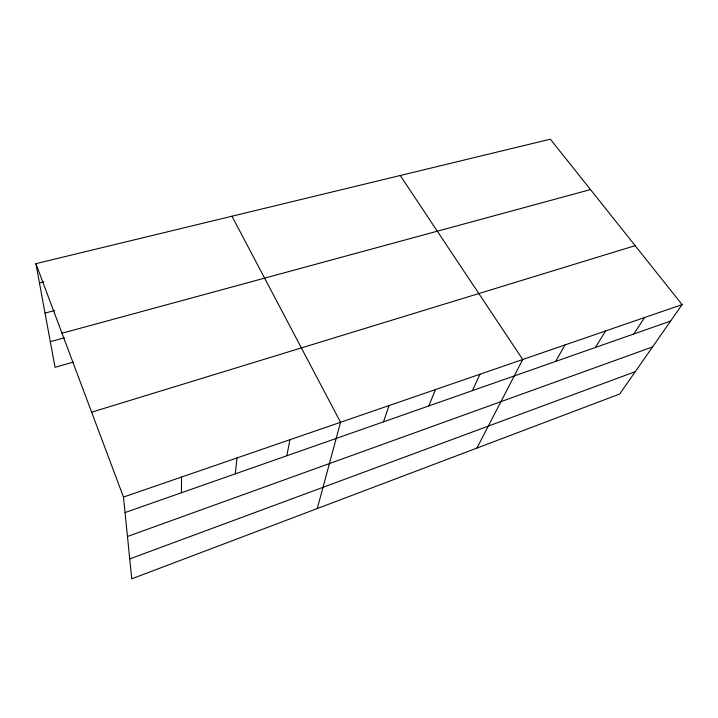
<?xml version="1.0" encoding="UTF-8"?>
<svg xmlns="http://www.w3.org/2000/svg" width="718" height="718" viewBox="0 0 718 718"><rect width="100%" height="100%" fill="white"/><g stroke="black" fill="none" stroke-linecap="round" stroke-linejoin="round"><path stroke-width="1.08" d="M181.43 492.754L181.555 477.057M235.316 473.844L236.985 457.958M286.85 455.759L289.928 439.721M317.284 508.541L340.556 422.274L231.968 216.226M383.484 421.843L389.021 405.58M428.843 405.921L435.458 389.578M472.39 390.637L479.983 374.24M476.931 448.077L522.722 359.512L400.24 175.506M555.642 361.414L564.994 344.954M595.455 347.44L605.579 330.962M633.752 333.996L644.585 317.527M682.1 304.603L619.688 394.011L131.735 578.816L123.478 497.062L35.9 263.659L550.356 139.184L682.1 304.603L123.478 497.062M129.725 558.918L635.286 371.664M127.463 536.481L652.563 346.92M125.04 512.553L670.612 321.063M91.635 412.186L635.152 245.655M73.155 362.15L55.044 367.302L35.9 263.659M50.314 341.66L64.378 337.81M61.999 333.215L590.492 189.579M45.028 313.075L54.73 310.526M39.463 282.955L43.771 281.878"/></g></svg>
